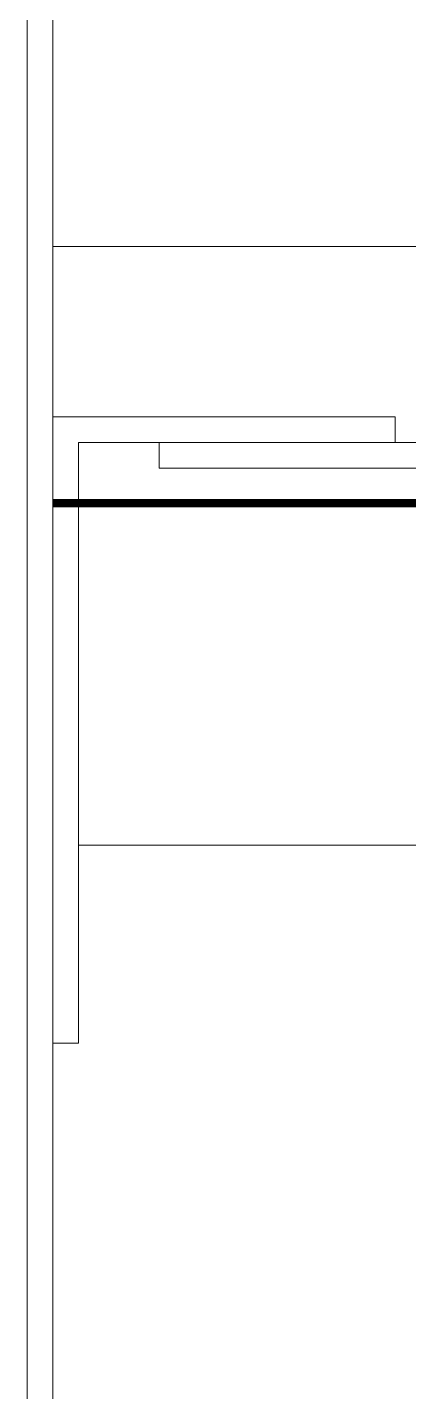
# Model space of a CAD drawing. Extents: x -1701 to 23780, y -363 to 7742.
# Drawn here: x 9765.28 to 9769.74, y 303.61 to 319.56 of the extents above; entities that cross this region are included whole.
import ezdxf

# ---------------------------------------------------------------- set-up
doc = ezdxf.new("R2010")
doc.units = 0
doc.header["$LTSCALE"] = 25
doc.header["$MEASUREMENT"] = 0
doc.layers.get('0').update_dxf_attribs({"color": 9, "lineweight": 9})
doc.layers.add('Audi$0$06D', color=8, linetype='Continuous', lineweight=9)
doc.layers.add('Audi$0$10', color=8, linetype='Continuous', lineweight=9)

# ---------------------------------------------------------------- blocks, each defined once
blk = doc.blocks.new('Audi')
at = {"layer": 'Audi$0$06D'}
for points in [[(10735.5, 906.654), (10735.5, 317), (9765.58, 317)], [(10742.5, 906.654), (10742.5, 906.654), (10742.5, 310), (9765.88, 310)]]:
    blk.add_lwpolyline(points, dxfattribs=at)
at = {"layer": 'Audi$0$10', "const_width": 0.1}
blk.add_lwpolyline([(10738.5, 906.654), (10738.5, 314), (9765.58, 314)], dxfattribs=at)
at = {"layer": 'Audi$0$10'}
for points in [[(9766.821, 314.408), (9766.821, 314.708), (9773.58, 314.708), (9773.58, 326.972), (9773.88, 326.972), (9773.88, 314.408)], [(9767.169, 284.7), (9765.28, 284.7), (9765.28, 320.527), (9765.58, 320.527), (9765.58, 285), (9767.169, 285)], [(9765.58, 315.008), (9769.58, 315.008), (9769.58, 314.708), (9765.88, 314.708), (9765.88, 307.687), (9765.58, 307.687), (9765.58, 315.008)]]:
    blk.add_lwpolyline(points, close=True, dxfattribs=at)

msp = doc.modelspace()

# ---------------------------------------------------------------- block references
at = {"color": 6}
msp.add_blockref('Audi', (0, 0), dxfattribs=at)

doc.saveas('drawing.dxf')
